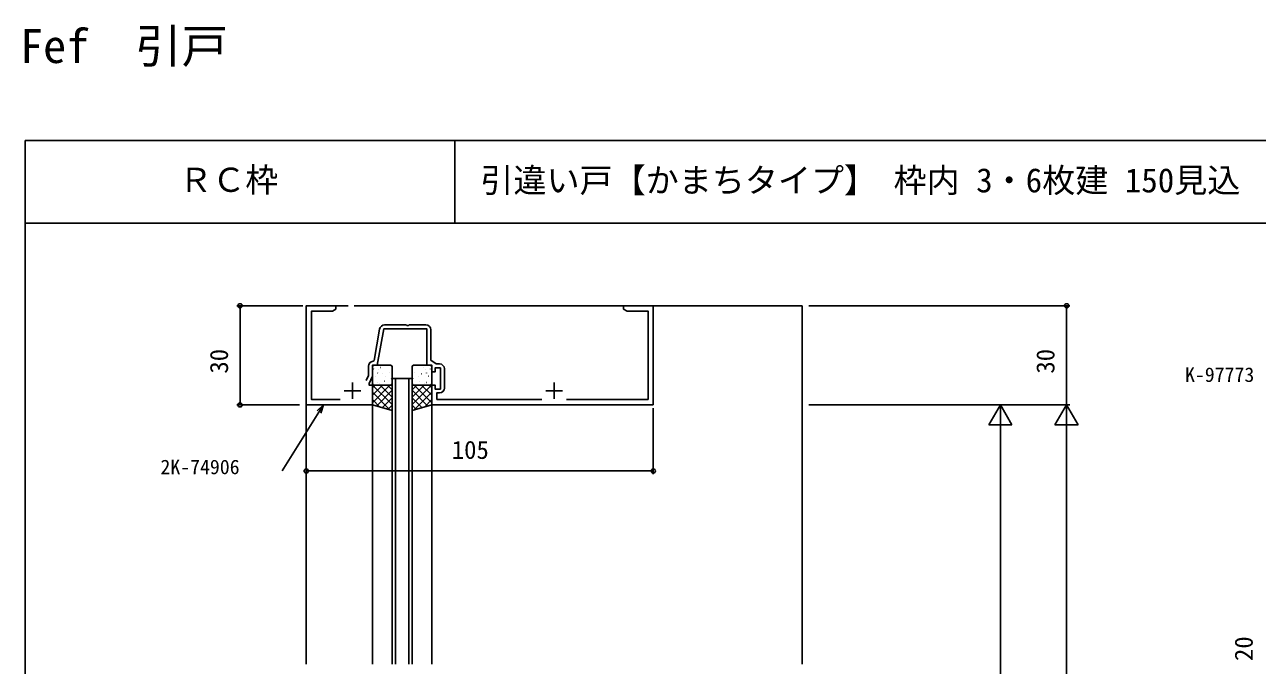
# Model space of a CAD drawing. Units: millimetres, scale not verified. Extents: x -437 to 438, y -681 to 679.
# Drawn here: x -436.9 to -64, y 484.7 to 678.7 of the extents above; entities that cross this region are included whole.
import ezdxf
from ezdxf.enums import TextEntityAlignment as Align

# ---------------------------------------------------------------- set-up
doc = ezdxf.new("R2010")
doc.units = ezdxf.units.MM
doc.header["$LTSCALE"] = 4
for name, color, linetype in [('0-1_USER1', 3, 'Continuous'), ('0-2_YKK_11', 7, 'Continuous'), ('0-3_YKK_12', 2, 'Continuous'), ('0-4_YKK_13', 4, 'Continuous'), ('0-6_YKK_D', 6, 'Continuous'), ('0-7_YKK_ZWAK', 7, 'Continuous')]:
    doc.layers.add(name, color=color, linetype=linetype)
doc.styles.add('ＭＳ ゴシック', font='')
doc.styles.get('ＭＳ ゴシック').set_extended_font_data('MS Gothic')

msp = doc.modelspace()

# ---------------------------------------------------------------- linework, layer by layer
at = {"layer": '0-2_YKK_11'}
for p, q in [((-246.7, 593.6), (-246.7, 563.6)), ((-332.9, 572.511), (-332.9, 575.3)), ((-309.9, 574.5), (-309.9, 568.7)), ((-333.606, 570.996), (-332.9, 572.511)), ((-335.2, 567.9), (-340.2, 567.9)), ((-337.7, 565.4), (-337.7, 570.4)), ((-274.2, 567.9), (-279.2, 567.9)), ((-276.7, 565.4), (-276.7, 570.4)), ((-312.2, 565.2), (-280.384, 565.2)), ((-273.016, 565.2), (-248.3, 565.2))]:
    msp.add_line(p, q, dxfattribs=at)
for points in [[(-246.7, 563.6), (-313.7, 563.6), (-313.7, 569.6), (-312.7, 569.6), (-312.7, 568.4), (-311.1, 568.4), (-311.1, 574.8), (-312.7, 574.8), (-312.7, 573.6), (-313.7, 573.6), (-313.7, 575.6), (-315.2, 575.6), (-315.2, 586.6), (-328.26, 586.6), (-330.2, 575.6), (-331.7, 575.6), (-331.7, 572.245), (-332.7, 570.1), (-332.7, 569.6), (-331.7, 569.6), (-331.7, 563.6), (-351.7, 563.6), (-351.7, 593.6), (-342.7, 593.6), (-342.7, 592.6), (-343.739, 592), (-350.1, 592), (-350.1, 565.2), (-341.384, 565.2)], [(-248.3, 565.2), (-248.3, 592), (-254.661, 592), (-255.7, 592.6), (-255.7, 593.6), (-246.7, 593.6)], [(-331.449, 576.799), (-331.163, 577.047), (-329.486, 586.56)], [(-328.009, 587.8), (-321.458, 587.8), (-321.275, 587.68), (-320.725, 587.68), (-320.542, 587.8), (-315.5, 587.8)], [(-314, 586.3), (-314, 577.1), (-312.429, 576), (-311.4, 576)], [(-311.4, 567.2), (-312.2, 567.2), (-312.2, 565.2)]]:
    msp.add_lwpolyline(points, dxfattribs=at)
for centre, start, end in [((-328.009, 586.3), 90.00001, 169.99999), ((-315.5, 586.3), 0.00001, 89.99999), ((-331.4, 575.3), 91.87261, 180), ((-311.4, 574.5), 0.00001, 89.99999), ((-311.4, 568.7), 270.00001, 359.99999)]:
    msp.add_arc(centre, 1.5, start, end, dxfattribs=at)
at = {"layer": '0-3_YKK_12'}
for p, q in [((-351.7, 593.6), (-339, 593.6)), ((-351.7, 593.6), (-351.7, 485.1)), ((-337.2, 593.6), (-201.7, 593.6)), ((-201.7, 593.6), (-201.7, 485.1)), ((-319.7, 571.6), (-325.7, 571.6)), ((-325.7, 571.6), (-325.7, 485.1)), ((-324.7, 571.6), (-324.7, 485.1)), ((-320.7, 571.6), (-320.7, 485.1)), ((-319.7, 571.6), (-319.7, 485.1)), ((-331.7, 563.6), (-331.7, 485.1)), ((-313.7, 563.6), (-313.7, 485.1))]:
    msp.add_line(p, q, dxfattribs=at)
at = {"layer": '0-4_YKK_13'}
for p, q in [((-331.7, 575.1), (-331.7, 570.1)), ((-331.301, 574.472), (-331.258, 574.448)), ((-326.2, 575.6), (-331.2, 575.6)), ((-329.225, 574.904), (-329.181, 574.88)), ((-325.7, 570.1), (-325.7, 575.1)), ((-319.7, 570.1), (-319.7, 575.1)), ((-319.2, 575.6), (-314.2, 575.6)), ((-316.175, 574.904), (-316.219, 574.88)), ((-314.098, 574.472), (-314.142, 574.448)), ((-313.7, 575.1), (-313.7, 570.1)), ((-331.515, 572.273), (-331.508, 572.265)), ((-330.658, 572.28), (-330.615, 572.256)), ((-330.102, 573.266), (-330.055, 573.178)), ((-329.695, 574.255), (-329.689, 574.248)), ((-328.634, 573.014), (-328.59, 572.99)), ((-327.991, 570.823), (-327.947, 570.799)), ((-327.754, 572.088), (-327.747, 572.08)), ((-326.557, 573.446), (-326.513, 573.423)), ((-325.966, 571.557), (-325.922, 571.533)), ((-325.701, 573.81), (-325.7, 573.808)), ((-319.699, 573.81), (-319.7, 573.808)), ((-319.434, 571.557), (-319.478, 571.533)), ((-318.843, 573.446), (-318.887, 573.423)), ((-317.646, 572.088), (-317.653, 572.08)), ((-317.409, 570.823), (-317.453, 570.799)), ((-316.766, 573.014), (-316.81, 572.99)), ((-315.704, 574.255), (-315.711, 574.248)), ((-315.298, 573.266), (-315.345, 573.178)), ((-314.741, 572.28), (-314.785, 572.256)), ((-313.885, 572.273), (-313.892, 572.265)), ((-331.7, 568.756), (-330.856, 569.6)), ((-331.7, 566.511), (-328.611, 569.6)), ((-331.7, 564.266), (-326.366, 569.6)), ((-326.272, 562.025), (-331.7, 567.453)), ((-325.7, 563.698), (-331.602, 569.6)), ((-331.2, 569.6), (-326.2, 569.6)), ((-330.476, 563.245), (-325.7, 568.021)), ((-330.067, 570.39), (-330.023, 570.366)), ((-329.54, 570.068), (-329.533, 570.06)), ((-325.7, 565.943), (-329.357, 569.6)), ((-325.7, 568.188), (-327.112, 569.6)), ((-319.7, 568.188), (-318.288, 569.6)), ((-319.7, 565.943), (-316.043, 569.6)), ((-319.7, 563.698), (-313.798, 569.6)), ((-314.924, 563.245), (-319.7, 568.021)), ((-314.2, 569.6), (-319.2, 569.6)), ((-319.128, 562.025), (-313.7, 567.453)), ((-313.7, 564.266), (-319.034, 569.6)), ((-313.7, 566.511), (-316.789, 569.6)), ((-315.86, 570.068), (-315.867, 570.06)), ((-315.333, 570.39), (-315.377, 570.366)), ((-313.7, 568.756), (-314.544, 569.6)), ((-329.435, 562.943), (-331.7, 565.208)), ((-328.736, 562.74), (-325.7, 565.776)), ((-326.996, 562.235), (-325.7, 563.53)), ((-316.664, 562.74), (-319.7, 565.776)), ((-318.404, 562.235), (-319.7, 563.53)), ((-315.965, 562.943), (-313.7, 565.208))]:
    msp.add_line(p, q, dxfattribs=at)
for points in [[(-325.7, 561.859), (-331.7, 563.6), (-331.7, 569.6), (-325.7, 569.6)], [(-319.7, 561.859), (-313.7, 563.6), (-313.7, 569.6), (-319.7, 569.6)]]:
    msp.add_lwpolyline(points, close=True, dxfattribs=at)
for centre, start, end in [((-331.2, 575.1), 90, 180), ((-326.2, 575.1), 0, 90), ((-319.2, 575.1), 90, 180), ((-314.2, 575.1), 0, 90), ((-331.2, 570.1), 180, 270), ((-326.2, 570.1), 270, 0), ((-319.2, 570.1), 180, 270), ((-314.2, 570.1), 270, 0)]:
    msp.add_arc(centre, 0.5, start, end, dxfattribs=at)
at = {"layer": '0-6_YKK_D'}
for p, q in [((-352.7, 593.6), (-372.7, 593.6)), ((-371.7, 563.6), (-371.7, 593.6)), ((-199.7, 593.6), (-120.7, 593.6)), ((-121.7, 563.6), (-121.7, 593.6)), ((-353.7, 563.6), (-372.7, 563.6)), ((-199.7, 563.6), (-120.7, 563.6)), ((-199.7, 563.6), (-140.7, 563.6)), ((-199.7, 563.6), (-120.7, 563.6)), ((-141.7, 563.6), (-145.2, 557.538)), ((-141.7, 563.6), (-138.2, 557.538)), ((-141.7, 563.6), (-141.7, 551.476)), ((-121.7, 563.6), (-125.2, 557.538)), ((-121.7, 563.6), (-118.2, 557.538)), ((-121.7, 563.6), (-121.7, 551.476)), ((-351.7, 562.9), (-351.7, 542.6)), ((-246.7, 562.6), (-246.7, 542.6)), ((-145.2, 557.538), (-138.2, 557.538)), ((-141.7, 556.6), (-141.7, 410.6)), ((-125.2, 557.538), (-118.2, 557.538)), ((-121.7, 556.6), (-121.7, -79.4)), ((-351.7, 543.6), (-246.7, 543.6))]:
    msp.add_line(p, q, dxfattribs=at)
for points in [[(-346.486, 563.6), (-347.84, 561.439), (-359.013, 543.6)], [(-348.419, 561.802), (-346.486, 563.6), (-347.261, 561.076)]]:
    msp.add_lwpolyline(points, dxfattribs=at)
for centre in [(-371.7, 593.6), (-121.7, 593.6), (-371.7, 563.6), (-351.7, 543.6), (-246.7, 543.6)]:
    msp.add_circle(centre, 0.637, dxfattribs=at)
at = {"layer": '0-7_YKK_ZWAK'}
for p, q in [((-436.7, 643.6), (-436.7, -681.4)), ((438.3, 643.6), (-436.7, 643.6)), ((-306.7, 643.6), (-306.7, 618.6)), ((438.3, 618.6), (-436.7, 618.6))]:
    msp.add_line(p, q, dxfattribs=at)

# ---------------------------------------------------------------- texts
at = {"layer": '0-1_USER1', "style": 'ＭＳ ゴシック'}
for s, height, p in [('Fef  引戸', 10.26, (-438.288, 664.015)), ('ＲＣ枠', 7.331, (-390.138, 625.873)), ('引違い戸【かまちタイプ】 枠内 3・6枚建 150見込\u3000たてかまち90mm見付  枠：18mm溝幅 障子：11mm溝幅', 7.331, (-299.006, 625.731))]:
    msp.add_text(s, height=height, dxfattribs=at).set_placement(p, align=Align.BOTTOM_LEFT)
at = {"layer": '0-6_YKK_D', "style": 'ＭＳ ゴシック'}
for s, p in [('30', (-373.7, 573.06)), ('30', (-123.7, 573.06)), ('20', (-63.7, 486.057))]:
    msp.add_text(s, height=5.499, rotation=90, dxfattribs=at).set_placement(p, align=Align.BOTTOM_LEFT)
for s, height, p in [('K-97773', 4.399, (-85.859, 569.227)), ('105', 5.499, (-307.68, 545.6)), ('2K-74906', 4.399, (-395.797, 541.3))]:
    msp.add_text(s, height=height, dxfattribs=at).set_placement(p, align=Align.BOTTOM_LEFT)

doc.saveas('drawing.dxf')
